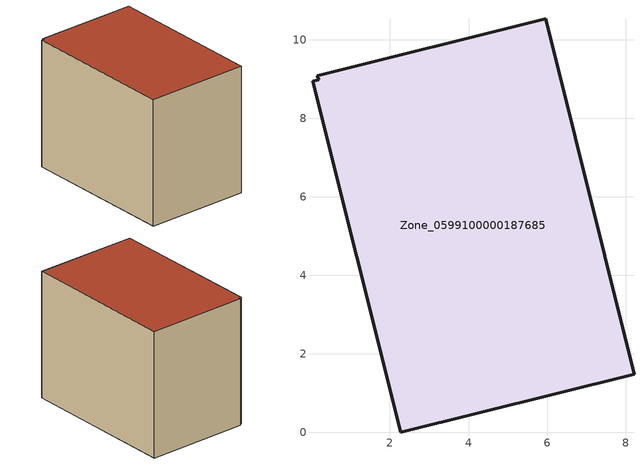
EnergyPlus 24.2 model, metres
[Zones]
Zone_0599100000187685
 floor ground (C_G): 0.14,9.09 5.97,10.55 8.22,1.49 2.27,0 0.03,8.94 0.18,8.98 z0
 wall outside (C_F): 8.22,1.49 5.97,10.55 0.14,9.09 0.18,8.98 0.03,8.94 2.27,0 8.22,1.49 z0:7.55
 roof outside (C_R): 5.97,10.55 0.14,9.09 0.18,8.98 0.03,8.94 2.27,0 8.22,1.49 z7.55
[BUILDING]
Pand.0599100000187685: North Axis=0; Terrain=City; Loads Convergence Tolerance Value=0.04; Temperature Convergence Tolerance Value=0.4; Solar Distribution=FullExterior; Maximum Number of Warmup Days=25; Minimum Number of Warmup Days=1
[Site:Location]
Rotterdam.The.Hague.AP_ZH_NLD Design_Conditions: Latitude=51.96; Longitude=4.45; Time Zone=1; Elevation=-4.5
[SITE:GROUNDTEMPERATURE:BUILDINGSURFACE]
18, 18, 18, 18, 18, 18, 18, 18, 18, 18, 18, 18
[MATERIAL] Thermal Absorptance=0.9; Solar Absorptance=0.7; Visible Absorptance=0.7
Name | Roughness | Thickness | Conductivity | Density | Specific Heat
G.TC.1965-1974 | MediumSmooth | 0.15 | 0.882353 | 540 | 1210
F.TC.1965-1974 | Rough | 0.3 | 0.697674 | 1920 | 840
R.TC.1965-1974 | MediumRough | 0.2 | 0.232558 | 1500 | 1000
[CONSTRUCTION]
C_G: G.TC.1965-1974
C_F: F.TC.1965-1974
C_R: R.TC.1965-1974
[ZONE]
Zone_0599100000187685: Type=1; Multiplier=1; Ceiling Height=Autocalculate; Volume=Autocalculate; Floor Area=autocalculate; Part of Total Floor Area=Yes
[ZONEINFILTRATION:DESIGNFLOWRATE]
Infil_Zone_0599100000187685: Zone or ZoneList or Space or SpaceList=Zone_0599100000187685; Schedule=AlwaysOn; Design Flow Rate Calculation Method=Flow/Area; Flow Rate per Floor Area=0.003; Constant Term Coefficient=1; Temperature Term Coefficient=0; Velocity Term Coefficient=0; Velocity Squared Term Coefficient=0
[HVACTEMPLATE:ZONE:IDEALLOADSAIRSYSTEM]
Zone_0599100000187685: Maximum Heating Supply Air Temperature=50; Minimum Cooling Supply Air Temperature=13; Maximum Heating Supply Air Humidity Ratio=0.0156; Minimum Cooling Supply Air Humidity Ratio=0.0077; Heating Limit=NoLimit; Cooling Limit=NoLimit; Dehumidification Control Type=ConstantSensibleHeatRatio; Cooling Sensible Heat Ratio=0.7; Dehumidification Setpoint=60; Humidification Control Type=None; Humidification Setpoint=30; Outdoor Air Method=None; Outdoor Air Flow Rate per Person=0.00944; Outdoor Air Flow Rate per Zone Floor Area=0; Outdoor Air Flow Rate per Zone=0; Demand Controlled Ventilation Type=None; Outdoor Air Economizer Type=NoEconomizer; Heat Recovery Type=None; Sensible Heat Recovery Effectiveness=0.7; Latent Heat Recovery Effectiveness=0.65
[ZONECONTROL:THERMOSTAT]
ThermostatControl_Zone_0599100000187685: Zone or ZoneList=Zone_0599100000187685; Control Type Schedule=DualSetpointControlType; Control 1=Thermostat_Zone_0599100000187685; Temperature Difference Between Cutout And Setpoint=0
[THERMOSTATSETPOINT:DUALSETPOINT]
Thermostat_Zone_0599100000187685: Heating Setpoint Temperature Schedule=HeatingSetpoint_Zone_0599100000187685; Cooling Setpoint Temperature Schedule=CoolingSetpoint_Zone_0599100000187685
[SCHEDULE:COMPACT]
HeatingSetpoint_Zone_0599100000187685: Through: 12/31, For: AllDays, Until: 24:00, 21
CoolingSetpoint_Zone_0599100000187685: Through: 12/31, For: AllDays, Until: 24:00, 24
DualSetpointControlType: Through: 12/31, For: AllDays, Until: 24:00, 4
AlwaysOn: Through: 12/31, For: AllDays, Until: 24:00, 1
